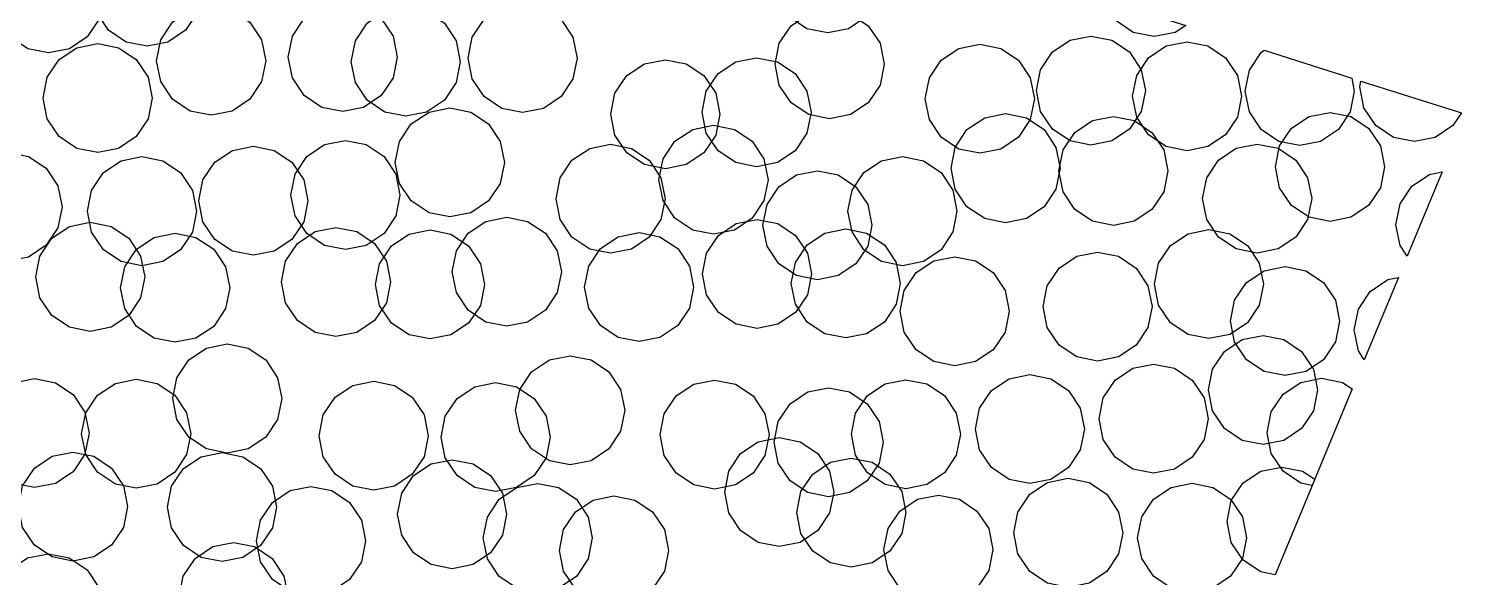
# Model space of a CAD drawing. Header units: millimetres. Extents: x -64 to 65, y -33 to 54.
# Drawn here: x -24.71 to -8.95, y 13.17 to 19.21 of the extents above; entities that cross this region are included whole.
import ezdxf

# ---------------------------------------------------------------- set-up
doc = ezdxf.new("R2010")
doc.units = ezdxf.units.MM

msp = doc.modelspace()

# ---------------------------------------------------------------- linework, layer by layer
for points in [[(-15.367, 19.538), (-15.497, 19.343), (-15.691, 19.213), (-15.921, 19.168), (-16.151, 19.213), (-16.345, 19.343), (-16.475, 19.538), (-16.521, 19.768), (-16.475, 19.997), (-16.345, 20.192), (-16.151, 20.322), (-15.921, 20.368), (-15.691, 20.322), (-15.497, 20.192), (-15.367, 19.997), (-15.321, 19.768), (-15.367, 19.538)], [(-22.856, 19.391), (-22.986, 19.196), (-23.18, 19.066), (-23.41, 19.02), (-23.64, 19.066), (-23.834, 19.196), (-23.964, 19.391), (-24.01, 19.62), (-23.964, 19.85), (-23.834, 20.044), (-23.64, 20.175), (-23.41, 20.22), (-23.18, 20.175), (-22.986, 20.044), (-22.856, 19.85), (-22.81, 19.62), (-22.856, 19.391)], [(-23.939, 19.317), (-24.069, 19.122), (-24.264, 18.992), (-24.494, 18.946), (-24.723, 18.992), (-24.918, 19.122), (-25.048, 19.317), (-25.094, 19.546), (-25.048, 19.776), (-24.918, 19.97), (-24.723, 20.101), (-24.494, 20.146), (-24.264, 20.101), (-24.069, 19.97), (-23.939, 19.776), (-23.894, 19.546), (-23.939, 19.317)], [(-22.151, 18.631), (-22.281, 18.436), (-22.475, 18.306), (-22.705, 18.261), (-22.935, 18.306), (-23.129, 18.436), (-23.259, 18.631), (-23.305, 18.861), (-23.259, 19.09), (-23.129, 19.285), (-22.935, 19.415), (-22.705, 19.461), (-22.475, 19.415), (-22.281, 19.285), (-22.151, 19.09), (-22.105, 18.861), (-22.151, 18.631)], [(-20.703, 18.671), (-20.833, 18.476), (-21.028, 18.346), (-21.257, 18.301), (-21.487, 18.346), (-21.681, 18.476), (-21.811, 18.671), (-21.857, 18.901), (-21.811, 19.13), (-21.681, 19.325), (-21.487, 19.455), (-21.257, 19.501), (-21.028, 19.455), (-20.833, 19.325), (-20.703, 19.13), (-20.657, 18.901), (-20.703, 18.671)], [(-20.009, 18.621), (-20.139, 18.426), (-20.334, 18.296), (-20.564, 18.25), (-20.793, 18.296), (-20.988, 18.426), (-21.118, 18.621), (-21.164, 18.85), (-21.118, 19.08), (-20.988, 19.274), (-20.793, 19.405), (-20.564, 19.45), (-20.334, 19.405), (-20.139, 19.274), (-20.009, 19.08), (-19.964, 18.85), (-20.009, 18.621)], [(-18.724, 18.66), (-18.854, 18.465), (-19.049, 18.335), (-19.278, 18.289), (-19.508, 18.335), (-19.703, 18.465), (-19.833, 18.66), (-19.878, 18.889), (-19.833, 19.119), (-19.703, 19.313), (-19.508, 19.444), (-19.278, 19.489), (-19.049, 19.444), (-18.854, 19.313), (-18.724, 19.119), (-18.678, 18.889), (-18.724, 18.66)], [(-15.346, 18.592), (-15.476, 18.398), (-15.67, 18.268), (-15.9, 18.222), (-16.13, 18.268), (-16.324, 18.398), (-16.454, 18.592), (-16.5, 18.822), (-16.454, 19.052), (-16.324, 19.246), (-16.13, 19.376), (-15.9, 19.422), (-15.67, 19.376), (-15.476, 19.246), (-15.346, 19.052), (-15.3, 18.822), (-15.346, 18.592)], [(-11.983, 19.249), (-12.099, 19.171), (-12.329, 19.126), (-12.559, 19.171), (-12.753, 19.302), (-12.883, 19.496), (-12.892, 19.538), (-11.983, 19.249)], [(-12.471, 18.303), (-12.602, 18.108), (-12.796, 17.978), (-13.026, 17.932), (-13.255, 17.978), (-13.45, 18.108), (-13.58, 18.303), (-13.626, 18.532), (-13.58, 18.762), (-13.45, 18.957), (-13.255, 19.087), (-13.026, 19.132), (-12.796, 19.087), (-12.602, 18.957), (-12.471, 18.762), (-12.426, 18.532), (-12.471, 18.303)], [(-23.399, 18.22), (-23.529, 18.025), (-23.724, 17.895), (-23.953, 17.849), (-24.183, 17.895), (-24.378, 18.025), (-24.508, 18.22), (-24.553, 18.449), (-24.508, 18.679), (-24.378, 18.874), (-24.183, 19.004), (-23.953, 19.049), (-23.724, 19.004), (-23.529, 18.874), (-23.399, 18.679), (-23.353, 18.449), (-23.399, 18.22)], [(-13.693, 18.212), (-13.823, 18.018), (-14.018, 17.888), (-14.248, 17.842), (-14.477, 17.888), (-14.672, 18.018), (-14.802, 18.212), (-14.848, 18.442), (-14.802, 18.672), (-14.672, 18.866), (-14.477, 18.996), (-14.248, 19.042), (-14.018, 18.996), (-13.823, 18.866), (-13.693, 18.672), (-13.648, 18.442), (-13.693, 18.212)], [(-11.413, 18.24), (-11.544, 18.045), (-11.738, 17.915), (-11.968, 17.87), (-12.197, 17.915), (-12.392, 18.045), (-12.522, 18.24), (-12.568, 18.47), (-12.522, 18.699), (-12.392, 18.894), (-12.197, 19.024), (-11.968, 19.07), (-11.738, 19.024), (-11.544, 18.894), (-11.413, 18.699), (-11.368, 18.47), (-11.413, 18.24)], [(-10.156, 18.669), (-10.128, 18.527), (-10.173, 18.298), (-10.303, 18.103), (-10.498, 17.973), (-10.728, 17.927), (-10.957, 17.973), (-11.152, 18.103), (-11.282, 18.298), (-11.328, 18.527), (-11.282, 18.757), (-11.152, 18.952), (-11.118, 18.975), (-10.156, 18.669)], [(-17.153, 18.043), (-17.283, 17.848), (-17.478, 17.718), (-17.707, 17.672), (-17.937, 17.718), (-18.132, 17.848), (-18.262, 18.043), (-18.307, 18.272), (-18.262, 18.502), (-18.132, 18.697), (-17.937, 18.827), (-17.707, 18.872), (-17.478, 18.827), (-17.283, 18.697), (-17.153, 18.502), (-17.107, 18.272), (-17.153, 18.043)], [(-16.15, 18.065), (-16.28, 17.87), (-16.475, 17.74), (-16.704, 17.694), (-16.934, 17.74), (-17.128, 17.87), (-17.259, 18.065), (-17.304, 18.294), (-17.259, 18.524), (-17.128, 18.719), (-16.934, 18.849), (-16.704, 18.894), (-16.475, 18.849), (-16.28, 18.719), (-16.15, 18.524), (-16.104, 18.294), (-16.15, 18.065)], [(-8.95, 18.286), (-9.043, 18.147), (-9.237, 18.017), (-9.467, 17.972), (-9.697, 18.017), (-9.891, 18.147), (-10.021, 18.342), (-10.067, 18.572), (-10.054, 18.637), (-8.95, 18.286)], [(-19.525, 17.511), (-19.655, 17.317), (-19.849, 17.187), (-20.079, 17.141), (-20.308, 17.187), (-20.503, 17.317), (-20.633, 17.511), (-20.679, 17.741), (-20.633, 17.971), (-20.503, 18.165), (-20.308, 18.295), (-20.079, 18.341), (-19.849, 18.295), (-19.655, 18.165), (-19.525, 17.971), (-19.479, 17.741), (-19.525, 17.511)], [(-9.84, 17.463), (-9.97, 17.268), (-10.165, 17.138), (-10.395, 17.092), (-10.624, 17.138), (-10.819, 17.268), (-10.949, 17.463), (-10.995, 17.692), (-10.949, 17.922), (-10.819, 18.117), (-10.624, 18.247), (-10.395, 18.292), (-10.165, 18.247), (-9.97, 18.117), (-9.84, 17.922), (-9.795, 17.692), (-9.84, 17.463)], [(-16.623, 17.321), (-16.753, 17.127), (-16.948, 16.997), (-17.178, 16.951), (-17.407, 16.997), (-17.602, 17.127), (-17.732, 17.321), (-17.778, 17.551), (-17.732, 17.781), (-17.602, 17.975), (-17.407, 18.105), (-17.178, 18.151), (-16.948, 18.105), (-16.753, 17.975), (-16.623, 17.781), (-16.578, 17.551), (-16.623, 17.321)], [(-13.41, 17.448), (-13.54, 17.253), (-13.735, 17.123), (-13.964, 17.078), (-14.194, 17.123), (-14.389, 17.253), (-14.519, 17.448), (-14.564, 17.678), (-14.519, 17.907), (-14.389, 18.102), (-14.194, 18.232), (-13.964, 18.278), (-13.735, 18.232), (-13.54, 18.102), (-13.41, 17.907), (-13.364, 17.678), (-13.41, 17.448)], [(-12.224, 17.418), (-12.354, 17.224), (-12.548, 17.094), (-12.778, 17.048), (-13.008, 17.094), (-13.202, 17.224), (-13.332, 17.418), (-13.378, 17.648), (-13.332, 17.878), (-13.202, 18.072), (-13.008, 18.202), (-12.778, 18.248), (-12.548, 18.202), (-12.354, 18.072), (-12.224, 17.878), (-12.178, 17.648), (-12.224, 17.418)], [(-20.673, 17.153), (-20.803, 16.958), (-20.998, 16.828), (-21.228, 16.782), (-21.457, 16.828), (-21.652, 16.958), (-21.782, 17.153), (-21.828, 17.382), (-21.782, 17.612), (-21.652, 17.807), (-21.457, 17.937), (-21.228, 17.982), (-20.998, 17.937), (-20.803, 17.807), (-20.673, 17.612), (-20.628, 17.382), (-20.673, 17.153)], [(-24.391, 17.023), (-24.521, 16.829), (-24.715, 16.699), (-24.945, 16.653), (-25.175, 16.699), (-25.369, 16.829), (-25.499, 17.023), (-25.545, 17.253), (-25.499, 17.483), (-25.369, 17.677), (-25.175, 17.807), (-24.945, 17.853), (-24.715, 17.807), (-24.521, 17.677), (-24.391, 17.483), (-24.345, 17.253), (-24.391, 17.023)], [(-21.687, 17.089), (-21.817, 16.894), (-22.012, 16.764), (-22.241, 16.719), (-22.471, 16.764), (-22.665, 16.894), (-22.795, 17.089), (-22.841, 17.319), (-22.795, 17.548), (-22.665, 17.743), (-22.471, 17.873), (-22.241, 17.919), (-22.012, 17.873), (-21.817, 17.743), (-21.687, 17.548), (-21.641, 17.319), (-21.687, 17.089)], [(-17.756, 17.112), (-17.886, 16.917), (-18.081, 16.787), (-18.31, 16.742), (-18.54, 16.787), (-18.735, 16.917), (-18.865, 17.112), (-18.91, 17.342), (-18.865, 17.571), (-18.735, 17.766), (-18.54, 17.896), (-18.31, 17.942), (-18.081, 17.896), (-17.886, 17.766), (-17.756, 17.571), (-17.71, 17.342), (-17.756, 17.112)], [(-10.642, 17.113), (-10.772, 16.919), (-10.966, 16.789), (-11.196, 16.743), (-11.426, 16.789), (-11.62, 16.919), (-11.75, 17.113), (-11.796, 17.343), (-11.75, 17.572), (-11.62, 17.767), (-11.426, 17.897), (-11.196, 17.943), (-10.966, 17.897), (-10.772, 17.767), (-10.642, 17.572), (-10.596, 17.343), (-10.642, 17.113)], [(-22.911, 16.975), (-23.041, 16.78), (-23.236, 16.65), (-23.466, 16.605), (-23.695, 16.65), (-23.89, 16.78), (-24.02, 16.975), (-24.066, 17.205), (-24.02, 17.434), (-23.89, 17.629), (-23.695, 17.759), (-23.466, 17.805), (-23.236, 17.759), (-23.041, 17.629), (-22.911, 17.434), (-22.866, 17.205), (-22.911, 16.975)], [(-14.544, 16.976), (-14.674, 16.781), (-14.869, 16.651), (-15.099, 16.605), (-15.328, 16.651), (-15.523, 16.781), (-15.653, 16.976), (-15.699, 17.205), (-15.653, 17.435), (-15.523, 17.63), (-15.328, 17.76), (-15.099, 17.805), (-14.869, 17.76), (-14.674, 17.63), (-14.544, 17.435), (-14.499, 17.205), (-14.544, 16.976)], [(-15.48, 16.82), (-15.611, 16.625), (-15.805, 16.495), (-16.035, 16.45), (-16.264, 16.495), (-16.459, 16.625), (-16.589, 16.82), (-16.635, 17.05), (-16.589, 17.279), (-16.459, 17.474), (-16.264, 17.604), (-16.035, 17.65), (-15.805, 17.604), (-15.611, 17.474), (-15.48, 17.279), (-15.435, 17.05), (-15.48, 16.82)], [(-9.546, 16.709), (-9.624, 16.826), (-9.67, 17.055), (-9.624, 17.285), (-9.494, 17.48), (-9.3, 17.61), (-9.162, 17.637), (-9.546, 16.709)], [(-23.481, 16.252), (-23.611, 16.057), (-23.805, 15.927), (-24.035, 15.882), (-24.265, 15.927), (-24.459, 16.057), (-24.589, 16.252), (-24.635, 16.482), (-24.589, 16.711), (-24.459, 16.906), (-24.265, 17.036), (-24.035, 17.082), (-23.805, 17.036), (-23.611, 16.906), (-23.481, 16.711), (-23.435, 16.482), (-23.481, 16.252)], [(-20.777, 16.196), (-20.907, 16.001), (-21.102, 15.871), (-21.332, 15.826), (-21.561, 15.871), (-21.756, 16.001), (-21.886, 16.196), (-21.932, 16.426), (-21.886, 16.655), (-21.756, 16.85), (-21.561, 16.98), (-21.332, 17.026), (-21.102, 16.98), (-20.907, 16.85), (-20.777, 16.655), (-20.732, 16.426), (-20.777, 16.196)], [(-18.898, 16.308), (-19.028, 16.114), (-19.223, 15.984), (-19.452, 15.938), (-19.682, 15.984), (-19.877, 16.114), (-20.007, 16.308), (-20.052, 16.538), (-20.007, 16.768), (-19.877, 16.962), (-19.682, 17.092), (-19.452, 17.138), (-19.223, 17.092), (-19.028, 16.962), (-18.898, 16.768), (-18.852, 16.538), (-18.898, 16.308)], [(-16.145, 16.284), (-16.275, 16.09), (-16.47, 15.96), (-16.699, 15.914), (-16.929, 15.96), (-17.124, 16.09), (-17.254, 16.284), (-17.299, 16.514), (-17.254, 16.744), (-17.124, 16.938), (-16.929, 17.068), (-16.699, 17.114), (-16.47, 17.068), (-16.275, 16.938), (-16.145, 16.744), (-16.099, 16.514), (-16.145, 16.284)], [(-22.547, 16.132), (-22.677, 15.937), (-22.872, 15.807), (-23.101, 15.762), (-23.331, 15.807), (-23.526, 15.937), (-23.656, 16.132), (-23.701, 16.362), (-23.656, 16.591), (-23.526, 16.786), (-23.331, 16.916), (-23.101, 16.962), (-22.872, 16.916), (-22.677, 16.786), (-22.547, 16.591), (-22.501, 16.362), (-22.547, 16.132)], [(-19.743, 16.168), (-19.873, 15.974), (-20.068, 15.843), (-20.297, 15.798), (-20.527, 15.843), (-20.722, 15.974), (-20.852, 16.168), (-20.897, 16.398), (-20.852, 16.627), (-20.722, 16.822), (-20.527, 16.952), (-20.297, 16.998), (-20.068, 16.952), (-19.873, 16.822), (-19.743, 16.627), (-19.697, 16.398), (-19.743, 16.168)], [(-17.442, 16.139), (-17.572, 15.945), (-17.767, 15.815), (-17.997, 15.769), (-18.226, 15.815), (-18.421, 15.945), (-18.551, 16.139), (-18.597, 16.369), (-18.551, 16.599), (-18.421, 16.793), (-18.226, 16.923), (-17.997, 16.969), (-17.767, 16.923), (-17.572, 16.793), (-17.442, 16.599), (-17.397, 16.369), (-17.442, 16.139)], [(-15.168, 16.18), (-15.298, 15.985), (-15.493, 15.855), (-15.723, 15.81), (-15.952, 15.855), (-16.147, 15.985), (-16.277, 16.18), (-16.323, 16.41), (-16.277, 16.639), (-16.147, 16.834), (-15.952, 16.964), (-15.723, 17.01), (-15.493, 16.964), (-15.298, 16.834), (-15.168, 16.639), (-15.123, 16.41), (-15.168, 16.18)], [(-11.173, 16.172), (-11.303, 15.977), (-11.498, 15.847), (-11.727, 15.802), (-11.957, 15.847), (-12.151, 15.977), (-12.281, 16.172), (-12.327, 16.402), (-12.281, 16.631), (-12.151, 16.826), (-11.957, 16.956), (-11.727, 17.002), (-11.498, 16.956), (-11.303, 16.826), (-11.173, 16.631), (-11.127, 16.402), (-11.173, 16.172)], [(-12.398, 15.925), (-12.528, 15.73), (-12.723, 15.6), (-12.952, 15.554), (-13.182, 15.6), (-13.376, 15.73), (-13.506, 15.925), (-13.552, 16.154), (-13.506, 16.384), (-13.376, 16.579), (-13.182, 16.709), (-12.952, 16.754), (-12.723, 16.709), (-12.528, 16.579), (-12.398, 16.384), (-12.352, 16.154), (-12.398, 15.925)], [(-13.97, 15.874), (-14.1, 15.679), (-14.295, 15.549), (-14.524, 15.504), (-14.754, 15.549), (-14.949, 15.679), (-15.079, 15.874), (-15.124, 16.104), (-15.079, 16.333), (-14.949, 16.528), (-14.754, 16.658), (-14.524, 16.704), (-14.295, 16.658), (-14.1, 16.528), (-13.97, 16.333), (-13.924, 16.104), (-13.97, 15.874)], [(-10.335, 15.765), (-10.465, 15.57), (-10.66, 15.44), (-10.889, 15.395), (-11.119, 15.44), (-11.314, 15.57), (-11.444, 15.765), (-11.489, 15.995), (-11.444, 16.224), (-11.314, 16.419), (-11.119, 16.549), (-10.889, 16.595), (-10.66, 16.549), (-10.465, 16.419), (-10.335, 16.224), (-10.289, 15.995), (-10.335, 15.765)], [(-10.018, 15.57), (-10.083, 15.669), (-10.129, 15.898), (-10.083, 16.128), (-9.953, 16.322), (-9.759, 16.453), (-9.643, 16.476), (-10.018, 15.57)], [(-10.577, 15.007), (-10.708, 14.812), (-10.902, 14.682), (-11.132, 14.637), (-11.361, 14.682), (-11.556, 14.812), (-11.686, 15.007), (-11.732, 15.237), (-11.686, 15.466), (-11.556, 15.661), (-11.361, 15.791), (-11.132, 15.837), (-10.902, 15.791), (-10.708, 15.661), (-10.577, 15.466), (-10.532, 15.237), (-10.577, 15.007)], [(-21.974, 14.913), (-22.104, 14.718), (-22.299, 14.588), (-22.528, 14.543), (-22.758, 14.588), (-22.952, 14.718), (-23.083, 14.913), (-23.128, 15.143), (-23.083, 15.372), (-22.952, 15.567), (-22.758, 15.697), (-22.528, 15.743), (-22.299, 15.697), (-22.104, 15.567), (-21.974, 15.372), (-21.928, 15.143), (-21.974, 14.913)], [(-18.2, 14.783), (-18.331, 14.588), (-18.525, 14.458), (-18.755, 14.413), (-18.984, 14.458), (-19.179, 14.588), (-19.309, 14.783), (-19.355, 15.013), (-19.309, 15.242), (-19.179, 15.437), (-18.984, 15.567), (-18.755, 15.613), (-18.525, 15.567), (-18.331, 15.437), (-18.2, 15.242), (-18.155, 15.013), (-18.2, 14.783)], [(-11.781, 14.692), (-11.911, 14.497), (-12.106, 14.367), (-12.336, 14.321), (-12.565, 14.367), (-12.76, 14.497), (-12.89, 14.692), (-12.936, 14.921), (-12.89, 15.151), (-12.76, 15.346), (-12.565, 15.476), (-12.336, 15.521), (-12.106, 15.476), (-11.911, 15.346), (-11.781, 15.151), (-11.736, 14.921), (-11.781, 14.692)], [(-24.094, 14.532), (-24.224, 14.337), (-24.419, 14.207), (-24.649, 14.162), (-24.878, 14.207), (-25.073, 14.337), (-25.203, 14.532), (-25.249, 14.762), (-25.203, 14.991), (-25.073, 15.186), (-24.878, 15.316), (-24.649, 15.362), (-24.419, 15.316), (-24.224, 15.186), (-24.094, 14.991), (-24.049, 14.762), (-24.094, 14.532)], [(-22.975, 14.526), (-23.105, 14.331), (-23.3, 14.201), (-23.53, 14.155), (-23.759, 14.201), (-23.954, 14.331), (-24.084, 14.526), (-24.13, 14.755), (-24.084, 14.985), (-23.954, 15.18), (-23.759, 15.31), (-23.53, 15.355), (-23.3, 15.31), (-23.105, 15.18), (-22.975, 14.985), (-22.93, 14.755), (-22.975, 14.526)], [(-20.362, 14.503), (-20.492, 14.309), (-20.687, 14.179), (-20.917, 14.133), (-21.146, 14.179), (-21.341, 14.309), (-21.471, 14.503), (-21.517, 14.733), (-21.471, 14.962), (-21.341, 15.157), (-21.146, 15.287), (-20.917, 15.333), (-20.687, 15.287), (-20.492, 15.157), (-20.362, 14.962), (-20.317, 14.733), (-20.362, 14.503)], [(-19.02, 14.489), (-19.15, 14.294), (-19.345, 14.164), (-19.575, 14.118), (-19.804, 14.164), (-19.999, 14.294), (-20.129, 14.489), (-20.175, 14.718), (-20.129, 14.948), (-19.999, 15.143), (-19.804, 15.273), (-19.575, 15.318), (-19.345, 15.273), (-19.15, 15.143), (-19.02, 14.948), (-18.975, 14.718), (-19.02, 14.489)], [(-16.612, 14.517), (-16.742, 14.322), (-16.937, 14.192), (-17.166, 14.146), (-17.396, 14.192), (-17.59, 14.322), (-17.721, 14.517), (-17.766, 14.746), (-17.721, 14.976), (-17.59, 15.171), (-17.396, 15.301), (-17.166, 15.346), (-16.937, 15.301), (-16.742, 15.171), (-16.612, 14.976), (-16.566, 14.746), (-16.612, 14.517)], [(-14.507, 14.521), (-14.637, 14.326), (-14.831, 14.196), (-15.061, 14.15), (-15.291, 14.196), (-15.485, 14.326), (-15.615, 14.521), (-15.661, 14.75), (-15.615, 14.98), (-15.485, 15.175), (-15.291, 15.305), (-15.061, 15.35), (-14.831, 15.305), (-14.637, 15.175), (-14.507, 14.98), (-14.461, 14.75), (-14.507, 14.521)], [(-13.142, 14.577), (-13.272, 14.383), (-13.467, 14.253), (-13.697, 14.207), (-13.926, 14.253), (-14.121, 14.383), (-14.251, 14.577), (-14.297, 14.807), (-14.251, 15.036), (-14.121, 15.231), (-13.926, 15.361), (-13.697, 15.407), (-13.467, 15.361), (-13.272, 15.231), (-13.142, 15.036), (-13.097, 14.807), (-13.142, 14.577)], [(-10.59, 14.187), (-10.717, 14.212), (-10.912, 14.342), (-11.042, 14.537), (-11.088, 14.766), (-11.042, 14.996), (-10.912, 15.191), (-10.717, 15.321), (-10.488, 15.366), (-10.258, 15.321), (-10.151, 15.249), (-10.59, 14.187)], [(-15.357, 14.432), (-15.487, 14.237), (-15.682, 14.107), (-15.912, 14.062), (-16.141, 14.107), (-16.336, 14.237), (-16.466, 14.432), (-16.512, 14.662), (-16.466, 14.891), (-16.336, 15.086), (-16.141, 15.216), (-15.912, 15.262), (-15.682, 15.216), (-15.487, 15.086), (-15.357, 14.891), (-15.312, 14.662), (-15.357, 14.432)], [(-15.901, 13.884), (-16.031, 13.689), (-16.226, 13.559), (-16.455, 13.513), (-16.685, 13.559), (-16.88, 13.689), (-17.01, 13.884), (-17.055, 14.113), (-17.01, 14.343), (-16.88, 14.537), (-16.685, 14.668), (-16.455, 14.713), (-16.226, 14.668), (-16.031, 14.537), (-15.901, 14.343), (-15.855, 14.113), (-15.901, 13.884)], [(-23.671, 13.723), (-23.801, 13.529), (-23.996, 13.399), (-24.226, 13.353), (-24.455, 13.399), (-24.65, 13.529), (-24.78, 13.723), (-24.826, 13.953), (-24.78, 14.182), (-24.65, 14.377), (-24.455, 14.507), (-24.226, 14.553), (-23.996, 14.507), (-23.801, 14.377), (-23.671, 14.182), (-23.626, 13.953), (-23.671, 13.723)], [(-22.031, 13.719), (-22.161, 13.525), (-22.356, 13.395), (-22.585, 13.349), (-22.815, 13.395), (-23.01, 13.525), (-23.14, 13.719), (-23.185, 13.949), (-23.14, 14.179), (-23.01, 14.373), (-22.815, 14.503), (-22.585, 14.549), (-22.356, 14.503), (-22.161, 14.373), (-22.031, 14.179), (-21.985, 13.949), (-22.031, 13.719)], [(-19.499, 13.64), (-19.63, 13.446), (-19.824, 13.316), (-20.054, 13.27), (-20.283, 13.316), (-20.478, 13.446), (-20.608, 13.64), (-20.654, 13.87), (-20.608, 14.1), (-20.478, 14.294), (-20.283, 14.424), (-20.054, 14.47), (-19.824, 14.424), (-19.63, 14.294), (-19.499, 14.1), (-19.454, 13.87), (-19.499, 13.64)], [(-15.107, 13.658), (-15.237, 13.464), (-15.432, 13.334), (-15.662, 13.288), (-15.891, 13.334), (-16.086, 13.464), (-16.216, 13.658), (-16.262, 13.888), (-16.216, 14.118), (-16.086, 14.312), (-15.891, 14.442), (-15.662, 14.488), (-15.432, 14.442), (-15.237, 14.312), (-15.107, 14.118), (-15.062, 13.888), (-15.107, 13.658)], [(-10.997, 13.203), (-11.156, 13.235), (-11.351, 13.365), (-11.481, 13.56), (-11.526, 13.789), (-11.481, 14.019), (-11.351, 14.214), (-11.156, 14.344), (-10.926, 14.389), (-10.697, 14.344), (-10.563, 14.254), (-10.997, 13.203)], [(-18.557, 13.38), (-18.687, 13.185), (-18.882, 13.055), (-19.112, 13.009), (-19.341, 13.055), (-19.536, 13.185), (-19.666, 13.38), (-19.712, 13.609), (-19.666, 13.839), (-19.536, 14.034), (-19.341, 14.164), (-19.112, 14.209), (-18.882, 14.164), (-18.687, 14.034), (-18.557, 13.839), (-18.512, 13.609), (-18.557, 13.38)], [(-12.721, 13.435), (-12.851, 13.241), (-13.046, 13.111), (-13.275, 13.065), (-13.505, 13.111), (-13.699, 13.241), (-13.83, 13.435), (-13.875, 13.665), (-13.83, 13.894), (-13.699, 14.089), (-13.505, 14.219), (-13.275, 14.265), (-13.046, 14.219), (-12.851, 14.089), (-12.721, 13.894), (-12.675, 13.665), (-12.721, 13.435)], [(-11.358, 13.381), (-11.488, 13.187), (-11.683, 13.057), (-11.912, 13.011), (-12.142, 13.057), (-12.337, 13.187), (-12.467, 13.381), (-12.512, 13.611), (-12.467, 13.84), (-12.337, 14.035), (-12.142, 14.165), (-11.912, 14.211), (-11.683, 14.165), (-11.488, 14.035), (-11.358, 13.84), (-11.312, 13.611), (-11.358, 13.381)], [(-21.052, 13.345), (-21.183, 13.15), (-21.377, 13.02), (-21.607, 12.975), (-21.836, 13.02), (-22.031, 13.15), (-22.161, 13.345), (-22.207, 13.575), (-22.161, 13.804), (-22.031, 13.999), (-21.836, 14.129), (-21.607, 14.175), (-21.377, 14.129), (-21.183, 13.999), (-21.052, 13.804), (-21.007, 13.575), (-21.052, 13.345)], [(-17.719, 13.242), (-17.849, 13.048), (-18.044, 12.918), (-18.273, 12.872), (-18.503, 12.918), (-18.697, 13.048), (-18.828, 13.242), (-18.873, 13.472), (-18.828, 13.701), (-18.697, 13.896), (-18.503, 14.026), (-18.273, 14.072), (-18.044, 14.026), (-17.849, 13.896), (-17.719, 13.701), (-17.673, 13.472), (-17.719, 13.242)], [(-14.149, 13.251), (-14.279, 13.057), (-14.473, 12.927), (-14.703, 12.881), (-14.933, 12.927), (-15.127, 13.057), (-15.257, 13.251), (-15.303, 13.481), (-15.257, 13.711), (-15.127, 13.905), (-14.933, 14.035), (-14.703, 14.081), (-14.473, 14.035), (-14.279, 13.905), (-14.149, 13.711), (-14.103, 13.481), (-14.149, 13.251)], [(-21.904, 12.729), (-22.034, 12.535), (-22.228, 12.404), (-22.458, 12.359), (-22.688, 12.404), (-22.882, 12.535), (-23.012, 12.729), (-23.058, 12.959), (-23.012, 13.188), (-22.882, 13.383), (-22.688, 13.513), (-22.458, 13.559), (-22.228, 13.513), (-22.034, 13.383), (-21.904, 13.188), (-21.858, 12.959), (-21.904, 12.729)], [(-23.941, 12.605), (-24.071, 12.411), (-24.266, 12.281), (-24.495, 12.235), (-24.725, 12.281), (-24.919, 12.411), (-25.05, 12.605), (-25.095, 12.835), (-25.05, 13.065), (-24.919, 13.259), (-24.725, 13.389), (-24.495, 13.435), (-24.266, 13.389), (-24.071, 13.259), (-23.941, 13.065), (-23.895, 12.835), (-23.941, 12.605)]]:
    msp.add_lwpolyline(points, close=True)

doc.saveas('drawing.dxf')
